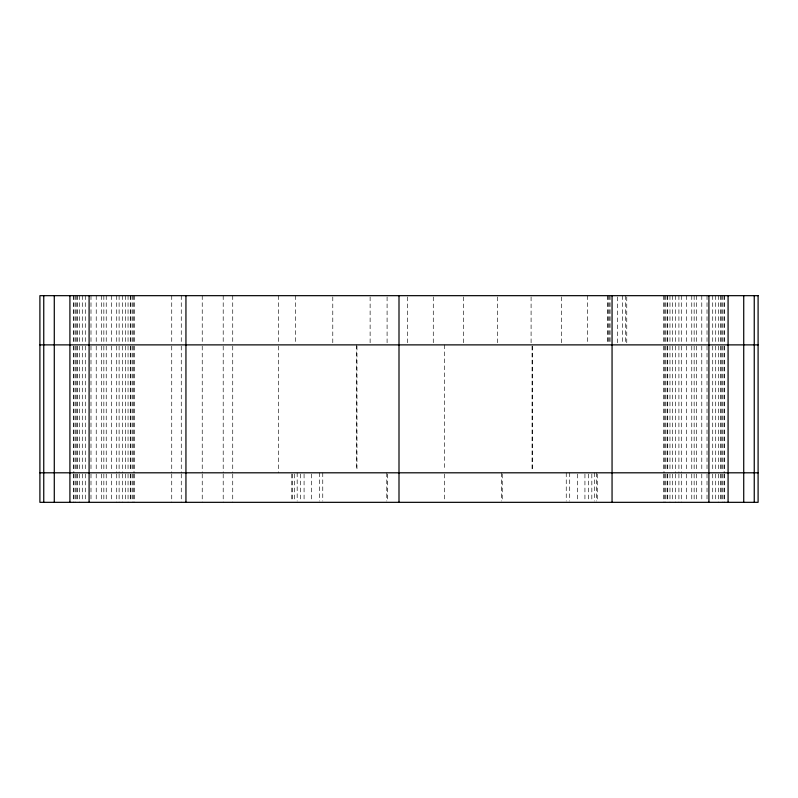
<?xml version="1.0" encoding="UTF-8"?>
<svg xmlns="http://www.w3.org/2000/svg" width="798" height="798" viewBox="0 0 798 798"><rect width="100%" height="100%" fill="white"/><g stroke="black" fill="none" stroke-linecap="round" stroke-linejoin="round"><path stroke-width="0.6" stroke-dasharray="3.99 2.99" d="M724.644 295.669L724.644 343.649M724.644 346.123L724.644 472.805M724.644 474.032L724.644 502.331M724.005 295.669L724.005 343.649M724.005 346.123L724.005 472.805M724.005 474.032L724.005 502.331M722.609 295.669L722.609 343.649M722.609 346.123L722.609 470.321M722.609 474.032L722.609 502.331M721.202 295.669L721.202 343.649M721.202 346.123L721.202 470.321M721.202 474.032L721.202 501.094M720.574 295.669L720.574 343.649M720.574 346.123L720.574 470.321M720.574 474.032L720.574 501.094M718.35 295.669L718.35 343.649M718.35 346.123L718.35 470.321M718.35 474.032L718.35 502.331M715.716 295.669L715.716 343.649M715.716 346.123L715.716 470.321M715.716 474.032L715.716 501.094M712.724 295.669L712.724 343.649M712.724 346.123L712.724 470.321M712.724 474.032L712.724 501.094M707.018 295.669L707.018 343.649M707.018 346.123L707.018 470.321M707.018 474.032L707.018 501.094M701.781 295.669L701.781 343.649M701.781 346.123L701.781 470.321M701.781 474.032L701.781 501.094M696.534 295.669L696.534 343.649M696.534 346.123L696.534 470.321M696.534 474.032L696.534 501.094M694.15 295.669L694.15 343.649M694.15 346.123L694.15 470.321M694.15 474.032L694.15 501.094M691.766 295.669L691.766 343.649M691.766 346.123L691.766 470.321M691.766 474.032L691.766 501.094M686.529 295.669L686.529 343.649M686.529 346.123L686.529 470.321M686.529 474.032L686.529 501.094M681.283 295.669L681.283 343.649M681.283 346.123L681.283 472.805M681.283 474.032L681.283 502.331M678.908 295.669L678.908 343.649M678.908 346.123L678.908 472.805M678.908 474.032L678.908 502.331M675.577 295.669L675.577 343.649M675.577 346.123L675.577 472.805M675.577 474.032L675.577 502.331M672.584 295.669L672.584 343.649M672.584 346.123L672.584 470.321M672.584 474.032L672.584 501.094M669.961 295.669L669.961 343.649M669.961 346.123L669.961 470.321M669.961 474.032L669.961 502.331M667.736 295.669L667.736 343.649M667.736 346.123L667.736 470.321M667.736 474.032L667.736 501.094M667.098 295.669L667.098 343.649M667.098 346.123L667.098 470.321M667.098 474.032L667.098 501.094M665.692 295.669L665.692 343.649M665.692 346.123L665.692 470.321M665.692 474.032L665.692 502.331M664.285 295.669L664.285 343.649M664.285 346.123L664.285 472.805M664.285 474.032L664.285 502.331M663.647 295.669L663.647 343.649M663.647 346.123L663.647 472.805M663.647 474.032L663.647 502.331M626.759 296.906L626.759 343.649M625.672 295.669L625.672 343.649M622.52 295.669L622.52 343.649M617.423 296.906L617.423 343.649M610.081 295.669L610.081 343.649M609.103 295.669L609.103 343.649M608.116 295.669L608.126 343.649M607.667 295.669L607.677 343.649M597.243 474.032L597.243 501.094M596.545 472.805L596.545 501.094M594.65 472.805L594.65 501.094M591.837 474.032L591.837 501.094M588.395 474.032L588.395 501.094M587.398 295.669L587.398 343.649M584.934 474.032L584.934 501.094M577.323 474.032L577.323 501.094M569.712 472.805L569.712 501.094M566.251 472.805L566.251 501.094M561.483 296.906L561.483 343.649M532.675 346.123L532.675 470.321M532.057 346.123L532.057 470.321M531.089 296.906L531.089 343.649M502.231 474.032L502.231 501.094M501.613 472.805L501.613 501.094M497.383 296.906L497.383 343.649M463.668 296.906L463.668 343.649M444.506 344.876L444.506 470.321M444.506 474.032L444.506 501.094M433.284 296.906L433.274 343.649M407.369 296.906L407.369 343.649M387.399 474.032L387.399 501.094M387.09 296.906L387.09 343.649M386.781 472.805L386.781 501.094M370.122 296.906L370.122 343.649M356.965 346.123L356.965 470.321M356.337 344.876L356.337 470.321M332.786 296.906L332.786 343.649M322.761 472.805L322.761 501.094M319.3 472.805L319.3 501.094M311.689 474.032L311.689 501.094M304.078 474.032L304.078 501.094M300.617 474.032L300.617 501.094M297.175 472.805L297.175 501.094M295.459 295.669L295.459 343.649M294.362 474.032L294.362 501.094M292.467 474.032L292.467 501.094M291.769 474.032L291.769 501.094M278.482 295.669L278.482 343.649M278.482 346.123L278.482 472.805M232.737 295.669L232.737 343.649M232.737 346.123L232.737 472.805M232.737 474.032L232.737 502.331M223.201 295.669L223.201 343.649M223.201 346.123L223.201 472.805M223.201 474.032L223.201 502.331M202.233 295.669L202.233 343.649M202.233 346.123L202.233 472.805M202.233 474.032L202.233 502.331M181.266 295.669L181.266 343.649M181.266 346.123L181.266 472.805M181.266 474.032L181.266 502.331M171.74 295.669L171.74 343.649M171.74 346.123L171.74 472.805M171.74 474.032L171.74 502.331M134.353 295.669L134.353 343.649M134.353 346.123L134.353 472.805M134.353 474.032L134.353 502.331M133.715 295.669L133.715 343.649M133.715 346.123L133.715 472.805M133.715 474.032L133.715 502.331M132.308 295.669L132.308 343.649M132.308 346.123L132.308 470.321M132.308 474.032L132.308 502.331M130.912 295.669L130.912 343.649M130.912 346.123L130.912 470.321M130.912 474.032L130.912 501.094M130.274 295.669L130.274 343.649M130.274 346.123L130.274 470.321M130.274 474.032L130.274 501.094M128.049 295.669L128.049 343.649M128.049 346.123L128.049 470.321M128.049 474.032L128.049 502.331M125.426 295.669L125.426 343.649M125.426 346.123L125.426 470.321M125.426 474.032L125.426 501.094M122.423 295.669L122.423 343.649M122.423 346.123L122.423 472.805M122.423 474.032L122.423 502.331M119.111 295.669L119.111 343.649M119.111 346.123L119.111 472.805M119.111 474.032L119.111 502.331M116.727 295.669L116.727 343.649M116.727 346.123L116.727 472.805M116.727 474.032L116.727 502.331M111.481 295.669L111.481 343.649M111.481 346.123L111.481 470.321M111.481 474.032L111.481 501.094M106.234 295.669L106.234 343.649M106.234 346.123L106.234 470.321M106.234 474.032L106.234 501.094M103.85 295.669L103.85 343.649M103.85 346.123L103.85 470.321M103.85 474.032L103.85 501.094M101.466 295.669L101.466 343.649M101.466 346.123L101.466 470.321M101.466 474.032L101.466 501.094M96.229 295.669L96.229 343.649M96.229 346.123L96.229 470.321M96.229 474.032L96.229 501.094M90.992 295.669L90.992 343.649M90.992 346.123L90.992 470.321M90.992 474.032L90.992 501.094M85.286 295.669L85.286 343.649M85.286 346.123L85.286 470.321M85.286 474.032L85.286 501.094M82.294 295.669L82.294 343.649M82.294 346.123L82.294 470.321M82.294 474.032L82.294 501.094M79.66 295.669L79.66 343.649M79.66 346.123L79.66 470.321M79.66 474.032L79.66 502.331M77.446 295.669L77.446 343.649M77.446 346.123L77.446 470.321M77.446 474.032L77.446 501.094M76.808 295.669L76.808 343.649M76.808 346.123L76.808 470.321M76.808 474.032L76.808 501.094M75.401 295.669L75.401 343.649M75.401 346.123L75.401 470.321M75.401 474.032L75.401 502.331M73.995 295.669L73.995 343.649M73.995 346.123L73.995 472.805M73.995 474.032L73.995 502.331M73.356 295.669L73.356 343.649M73.356 346.123L73.356 472.805M73.356 474.032L73.356 502.331"/><path stroke-width="1.2" d="M39.9 344.876L758.1 344.876M39.9 472.805L758.1 472.805M754.25 295.669L754.25 502.331M743.726 295.669L743.726 502.331M728.085 295.669L728.085 502.331M708.903 295.669L708.903 502.331M612.056 295.669L612.056 502.331M399 295.669L399 502.331M185.944 295.669L185.944 502.331M89.097 295.669L89.097 502.331M69.915 295.669L69.915 502.331M54.284 295.669L54.284 502.331M43.75 295.669L43.75 502.331M758.1 295.669L39.9 295.669L39.9 502.331L758.1 502.331L758.1 295.669"/></g></svg>
